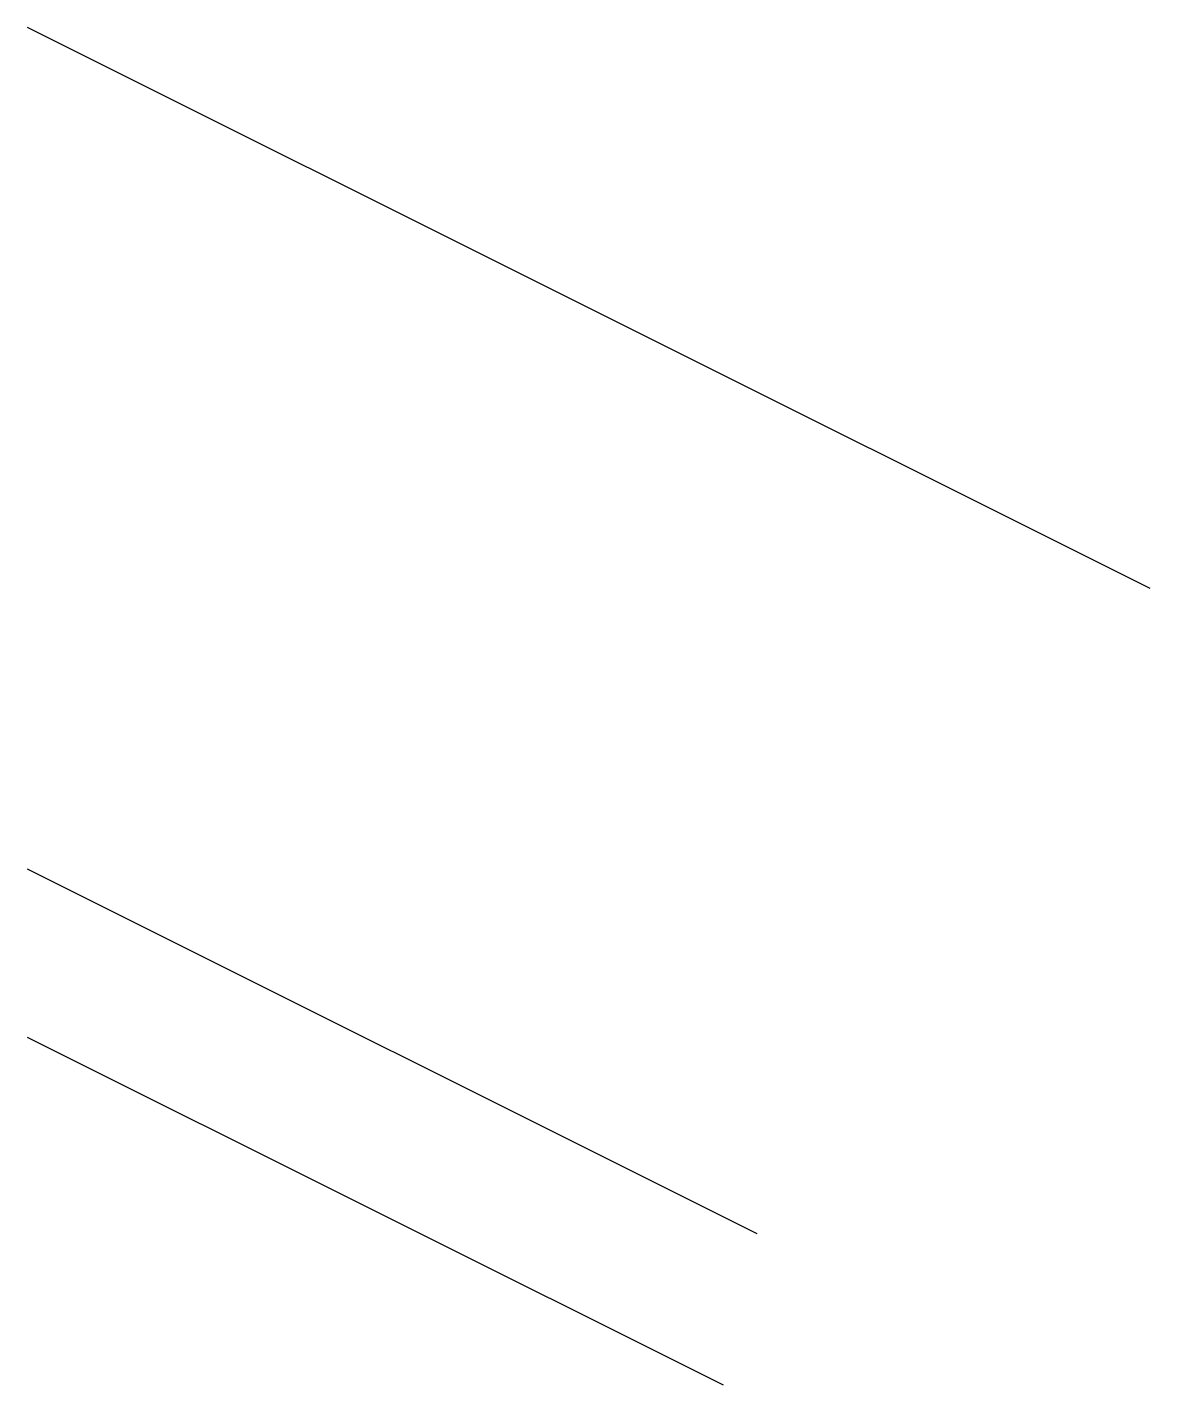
# Model space of a CAD drawing. Units: millimetres at full size, sheet at 1:100. Extents: x -15551 to 8939, y -27000 to 2633.
import ezdxf

# ---------------------------------------------------------------- set-up
doc = ezdxf.new("R2010")
doc.units = ezdxf.units.MM
doc.header["$LTSCALE"] = 100
doc.layers.add('0-0', color=7, linetype='Continuous')

msp = doc.modelspace()

# ---------------------------------------------------------------- linework, layer by layer
at = {"layer": '0-0'}
for p, q in [((-15551, 2632.7), (8938.8, -9612.2)), ((-15551, -15734.7), (367.3, -23693.9)), ((-15551, -19408.2), (-367.3, -27000))]:
    msp.add_line(p, q, dxfattribs=at)

doc.saveas('drawing.dxf')
